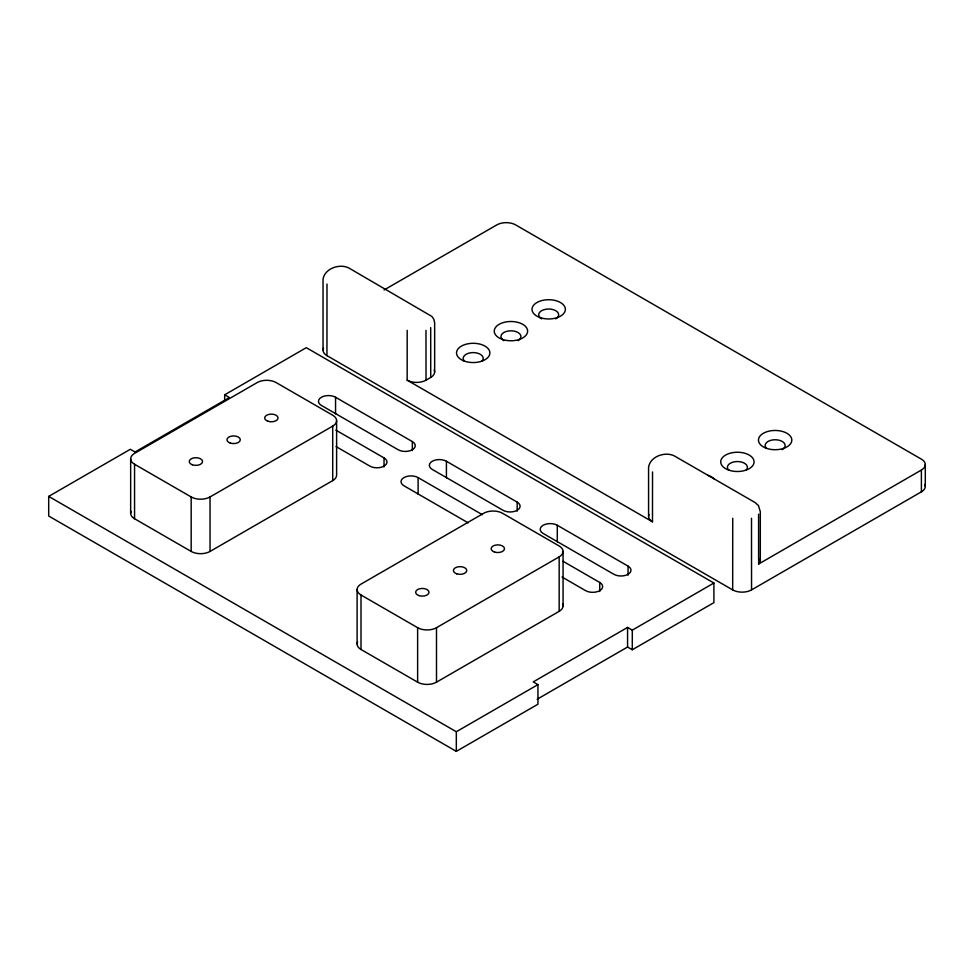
<?xml version="1.0" encoding="UTF-8"?>
<svg xmlns="http://www.w3.org/2000/svg" width="974" height="974" viewBox="0 0 974 974"><rect width="100%" height="100%" fill="white"/><g stroke="black" fill="none" stroke-linecap="round" stroke-linejoin="round"><path stroke-width="1.46" d="M407.193 330.332L407.156 380.164L652.483 521.796L652.531 471.964M732.728 518.265L732.679 589.891A13.344 7.707 0 0 0 751.551 589.891L921.392 491.833A13.344 7.707 0 0 0 924.85 484.395M326.996 284.031L326.947 355.644L732.679 589.891M384.085 289.972L496.789 224.909A13.344 7.707 0 0 1 515.66 224.909L921.392 459.156A13.344 7.707 0 0 1 921.392 470.04L921.392 491.833M537.149 699.235L627.573 647.028L632.296 649.755L713.905 602.638L713.905 583.024L632.296 630.141L627.573 627.414L533.216 681.897L537.94 684.625L537.94 704.226L456.319 751.356L48.7 516.013L48.7 496.399L130.321 449.282L135.033 452.009L229.389 397.526L224.677 394.811L224.677 400.838M224.677 394.811L306.286 347.681L713.905 583.024M134.558 464.257L191.172 496.947A13.344 7.707 0 0 0 210.043 496.947L332.706 426.125A13.344 7.707 0 0 0 332.706 415.228L276.092 382.551A13.344 7.707 0 0 0 257.221 382.551L134.558 453.373A13.344 7.707 0 0 0 134.558 464.257L134.558 518.74L191.172 551.43A13.344 7.707 0 0 0 210.043 551.43L332.706 480.608A13.344 7.707 0 0 0 336.614 475.154L336.614 420.683M407.156 380.164A13.344 7.707 0 0 0 426.028 380.164L430.739 377.437A13.344 7.707 0 0 0 434.197 369.998M361.013 595.004L417.627 627.694A13.344 7.707 0 0 0 436.498 627.694L559.161 556.872A13.344 7.707 0 0 0 559.161 545.976L502.547 513.286A13.344 7.707 0 0 0 483.676 513.286L361.013 584.108A13.344 7.707 0 0 0 361.013 595.004L361.013 649.488L417.627 682.165A13.344 7.707 0 0 0 436.498 682.165L559.161 611.343A13.344 7.707 0 0 0 562.619 603.904M48.7 496.399L456.319 731.742L537.94 684.625M758.576 514.187L758.624 564.019L921.392 470.04M335.555 397.258L412.343 441.587A10.008 5.783 0 0 1 412.343 449.757A10.008 5.783 0 0 1 398.183 449.757L321.396 405.428A10.008 5.783 0 0 1 321.396 397.258A10.008 5.783 0 0 1 335.555 397.258L335.555 413.853M446.421 461.262L517.182 502.121A10.008 5.783 0 0 1 517.182 510.291A10.008 5.783 0 0 1 503.034 510.291L432.261 469.431A10.008 5.783 0 0 1 432.261 461.262A10.008 5.783 0 0 1 446.421 461.262L446.421 477.857M557.286 525.278L628.047 566.125A10.008 5.783 0 0 1 628.047 574.307A10.008 5.783 0 0 1 613.9 574.307L543.127 533.448A10.008 5.783 0 0 1 543.127 525.278A10.008 5.783 0 0 1 557.286 525.278L557.286 541.873M335.872 430.131L384.036 457.926A10.008 5.783 0 0 1 384.036 466.108A10.008 5.783 0 0 1 369.877 466.108L336.042 446.567M468.177 522.855L403.954 485.783A10.008 5.783 0 0 1 403.954 477.601A10.008 5.783 0 0 1 418.114 477.601L482.325 514.686M563.057 561.292L599.74 582.476A10.008 5.783 0 0 1 599.74 590.646A10.008 5.783 0 0 1 585.593 590.646L561.998 577.022M430.691 327.605L430.739 377.437M751.502 518.265L751.551 589.891M425.979 330.332L426.028 380.164M925.3 464.598L925.3 486.391M760.304 560.744L760.304 511.715L758.466 505.603L755.057 502.511L674.544 456.039C665.376 451.132 650.023 456.368 648.574 467.325L648.574 516.354M632.296 630.141L632.296 649.755M628.047 566.125L628.047 575.184M627.573 627.414L627.573 647.028M599.74 582.476L599.74 591.522M563.069 551.43L563.069 605.901M559.161 556.872L559.161 611.343M517.182 502.121L517.182 511.167M456.319 731.742L456.319 751.356M436.498 627.694L436.498 682.165M434.648 371.995L434.648 322.966L433.929 319.472L431.932 316.477L349.021 268.094C339.853 263.187 324.5 268.422 323.039 279.38L323.039 350.202M418.114 477.601L418.114 494.195M417.627 627.694L417.627 682.165M412.343 441.587L412.343 450.645M384.036 457.926L384.036 466.984M357.105 589.562L357.105 644.033M332.706 426.125L332.706 480.608M210.043 496.947L210.043 551.43M191.172 496.947L191.172 551.43M130.65 458.815L130.65 513.286M134.558 518.74A13.344 7.707 0 0 1 131.113 511.301M361.013 649.488A13.344 7.707 0 0 1 357.568 642.036M541.605 318.875A10.008 5.783 0 0 1 541.605 310.706A10.008 5.783 0 0 1 555.764 310.706A10.008 5.783 0 0 1 555.764 318.875M503.862 340.669A10.008 5.783 0 0 1 503.862 332.499A10.008 5.783 0 0 1 518.022 332.499A10.008 5.783 0 0 1 518.022 340.669M464.537 361.257A10.008 5.783 0 0 1 473.206 352.588A10.008 5.783 0 0 1 481.862 361.257M766.477 448.417A10.008 5.783 0 0 1 769.399 440.796A10.008 5.783 0 0 1 782.804 441.819A10.008 5.783 0 0 1 782.219 449.623M728.735 470.211A10.008 5.783 0 0 1 737.403 461.542A10.008 5.783 0 0 1 746.06 470.211M708.001 475.324A16.68 9.63 0 0 1 714.1 478.855M652.483 521.796A13.344 7.707 0 0 1 649.025 514.357M760.195 559.027A13.904 8.023 0 0 1 758.624 564.019M326.947 355.644A13.344 7.707 0 0 1 323.49 348.205M268.045 421.292A6.672 3.847 0 0 0 278.053 417.956A6.672 3.847 0 0 0 268.045 414.62A6.672 3.847 0 0 0 268.045 421.292M230.302 443.085A6.672 3.847 0 0 0 240.31 439.749A6.672 3.847 0 0 0 230.302 436.413A6.672 3.847 0 0 0 230.302 443.085M192.304 464.781A6.672 3.847 0 0 0 202.555 461.713A6.672 3.847 0 0 0 192.828 458.121A6.672 3.847 0 0 0 192.304 464.781M494.5 552.039A6.672 3.847 0 0 0 504.508 548.703A6.672 3.847 0 0 0 494.5 545.367A6.672 3.847 0 0 0 494.5 552.039M456.757 573.832A6.672 3.847 0 0 0 466.765 570.496A6.672 3.847 0 0 0 456.757 567.16A6.672 3.847 0 0 0 456.757 573.832M419.015 595.613A6.672 3.847 0 0 0 429.023 592.277A6.672 3.847 0 0 0 419.015 588.941A6.672 3.847 0 0 0 419.015 595.613M539.937 317.536A16.68 9.63 0 0 0 565.358 309.622A16.68 9.63 0 0 0 540.765 300.869A16.68 9.63 0 0 0 539.937 317.536M501.878 339.22A16.68 9.63 0 0 0 527.604 331.623A16.68 9.63 0 0 0 503.351 322.552A16.68 9.63 0 0 0 501.878 339.22M463.186 360.623A16.68 9.63 0 0 0 489.764 354.073A16.68 9.63 0 0 0 466.656 344.066A16.68 9.63 0 0 0 463.186 360.623M766.806 448.43A16.68 9.63 0 0 0 791.825 440.09A16.68 9.63 0 0 0 766.806 431.75A16.68 9.63 0 0 0 766.806 448.43M729.063 470.211A16.68 9.63 0 0 0 754.083 461.871A16.68 9.63 0 0 0 729.063 453.531A16.68 9.63 0 0 0 729.063 470.211"/></g></svg>
